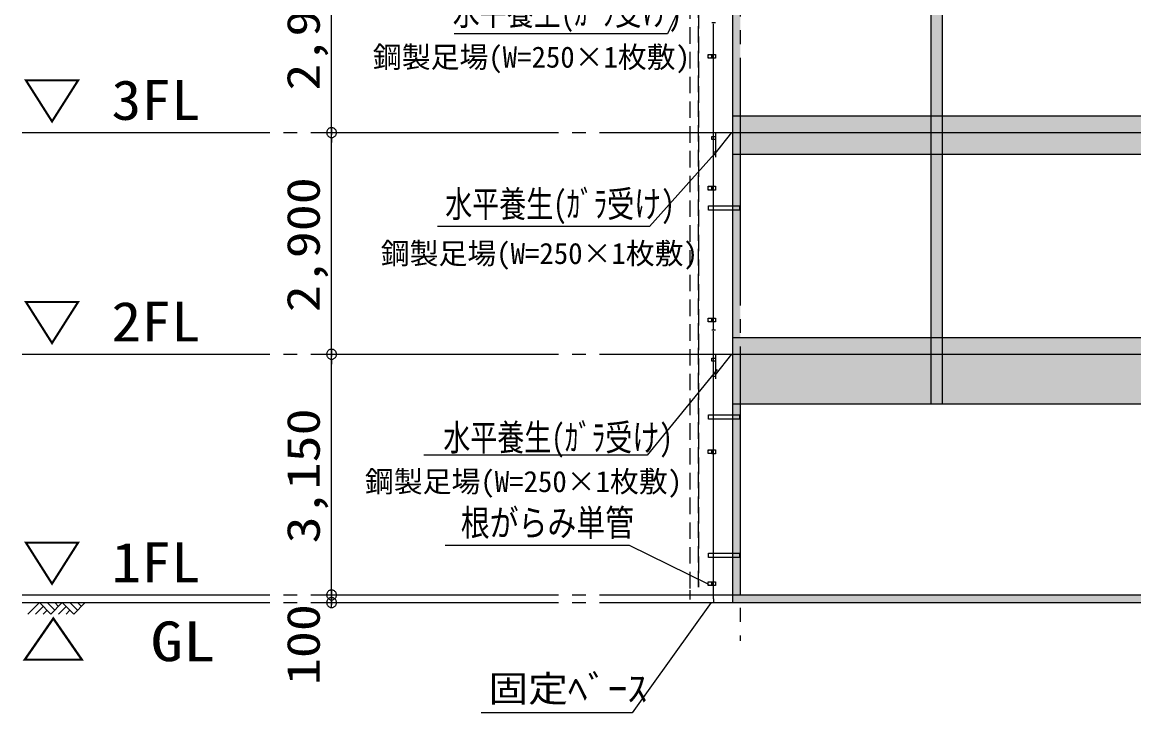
# Model space of a CAD drawing. Units: millimetres, scale not verified. Extents: x -36086 to 36581, y -25429 to 25491.
# Drawn here: x -11659 to 2895, y -8020 to 1016 of the extents above; entities that cross this region are included whole.
import ezdxf
from ezdxf.enums import TextEntityAlignment as Align

# ---------------------------------------------------------------- set-up
doc = ezdxf.new("R2010")
doc.units = ezdxf.units.MM
doc.header["$LTSCALE"] = 180
doc.linetypes.add('DASHED1', pattern=[1.8, 1.2, -0.6])
doc.linetypes.add('LONG_CHAIN', pattern=[21, 18, -1, 1, -1])
for name, color, linetype in [('0-0_基準芯', 7, 'Continuous'), ('0-1_外形線', 4, 'Continuous'), ('0-2_50', 7, 'Continuous'), ('0-4_単管', 5, 'Continuous'), ('0-7_ジャッキ', 6, 'Continuous'), ('0-8_ブラケット', 6, 'Continuous'), ('0-9_ネット', 3, 'DASHED1'), ('0-E_仮囲', 7, 'Continuous'), ('0-F_クランプ', 2, 'DASHED1'), ('1-6_寸法_SNP', 7, 'Continuous'), ('1-7_0', 7, 'Continuous')]:
    doc.layers.add(name, color=color, linetype=linetype)
doc.styles.add('ＭＳ ゴシック', font='')
doc.styles.get('ＭＳ ゴシック').set_extended_font_data('MS Gothic')

# ---------------------------------------------------------------- blocks, each defined once
blk = doc.blocks.new('_DOT')
at = {"layer": '1-7_0'}
blk.add_line((-0.5, 0), (-1, 0), dxfattribs=at)
for points in [[(0.502, -0.032), (0.496, 0.063), (0.484, 0.124), (0.465, 0.184), (0.438, 0.241), (0.405, 0.294), (0.364, 0.342), (0.319, 0.385), (0.268, 0.422), (0.213, 0.452), (0.155, 0.476), (0.094, 0.491), (0.031, 0.499), (-0.031, 0.499), (-0.094, 0.491), (-0.155, 0.476), (-0.213, 0.452), (-0.268, 0.422), (-0.319, 0.385), (-0.364, 0.342), (-0.405, 0.294), (-0.438, 0.241), (-0.465, 0.184), (-0.484, 0.124), (-0.502, 0.032), (-0.5, 0), (0, 0)], [(-0.502, 0.032), (-0.496, -0.063), (-0.484, -0.124), (-0.465, -0.184), (-0.438, -0.241), (-0.405, -0.294), (-0.364, -0.342), (-0.319, -0.385), (-0.268, -0.422), (-0.213, -0.452), (-0.155, -0.476), (-0.094, -0.491), (-0.031, -0.499), (0.031, -0.499), (0.094, -0.491), (0.155, -0.476), (0.213, -0.452), (0.268, -0.422), (0.319, -0.385), (0.364, -0.342), (0.405, -0.294), (0.438, -0.241), (0.465, -0.184), (0.484, -0.124), (0.502, -0.032), (0.5, 0), (0, 0)]]:
    blk.add_lwpolyline(points, close=True, dxfattribs=at)

msp = doc.modelspace()

# ---------------------------------------------------------------- linework, layer by layer
at = {"layer": '0-0_基準芯', "linetype": 'LONG_CHAIN'}
for p, q in [((-2258.7, 15671.4), (-2258.7, -7078.6)), ((-11658.7, -428.6), (21641.3, -428.6)), ((-11658.7, -3328.6), (21641.3, -3328.6)), ((-11658.7, -6478.6), (21641.3, -6478.6)), ((-11658.7, -6578.6), (21641.3, -6578.6))]:
    msp.add_line(p, q, dxfattribs=at)
at = {"layer": '0-0_基準芯'}
for p, q in [((-11583.7, -6728.6), (-11433.7, -6578.6)), ((-11483.7, -6728.6), (-11383.7, -6628.6)), ((-11433.7, -6578.6), (-11283.7, -6728.6)), ((-11383.7, -6728.6), (-11333.7, -6678.6)), ((-11333.7, -6578.6), (-11233.7, -6678.6)), ((-11283.7, -6728.6), (-11133.7, -6578.6)), ((-11233.7, -6578.6), (-11183.7, -6628.6)), ((-11183.7, -6728.6), (-11083.7, -6628.6)), ((-11133.7, -6578.6), (-10983.7, -6728.6)), ((-11083.7, -6728.6), (-11033.7, -6678.6)), ((-11033.7, -6578.6), (-10933.7, -6678.6)), ((-10983.7, -6728.6), (-10833.7, -6578.6)), ((-10933.7, -6578.6), (-10883.7, -6628.6))]:
    msp.add_line(p, q, dxfattribs=at)
at = {"layer": '0-1_外形線'}
for p, q in [((241.3, -3978.6), (241.3, 7941.4)), ((391.3, -3978.6), (391.3, 7941.4)), ((-2358.7, 2471.4), (-2358.7, -428.6)), ((-2358.7, -208.6), (11441.3, -208.6)), ((-2358.7, -428.6), (11441.3, -428.6)), ((-2358.7, -428.6), (-2358.7, -3328.6)), ((-2358.7, -428.6), (11441.3, -428.6)), ((-2358.7, -708.6), (11441.3, -708.6)), ((-2358.7, -3108.6), (11441.3, -3108.6)), ((-2358.7, -3328.6), (11441.3, -3328.6)), ((-2358.7, -3328.6), (-2358.7, -6578.6)), ((-2358.7, -3328.6), (11441.3, -3328.6)), ((-2258.7, -6478.6), (8741.3, -6478.6)), ((-2358.7, -6578.6), (11441.3, -6578.6))]:
    msp.add_line(p, q, dxfattribs=at)
msp.add_lwpolyline([(-2358.7, -3978.6), (11441.3, -3978.6), (14355.2, -3978.6)], dxfattribs=at)
at = {"layer": '0-1_外形線', "color": 9}
for points in [[(-2258.7, 8621.4), (-2358.7, -6578.6), (-2358.7, 8621.4)], [(-2258.7, 8621.4), (-2258.7, -3978.6), (-2358.7, -6578.6)], [(-2258.7, -3978.6), (-2258.7, 8621.4), (-2258.7, -3108.6)], [(391.3, 7941.4), (241.3, -3978.6), (241.3, 7941.4)], [(241.3, -3978.6), (391.3, 7941.4), (391.3, -3978.6)], [(8641.3, -208.6), (-2358.7, -708.6), (-2358.7, -208.6)], [(-2358.7, -708.6), (8641.3, -208.6), (8641.3, -708.6)], [(-2258.7, -3978.6), (391.3, -3108.6), (391.3, -3978.6)], [(-2258.7, -3978.6), (-2258.7, -3108.6), (391.3, -3108.6)], [(8641.3, -3108.6), (391.3, -3978.6), (391.3, -3108.6)], [(391.3, -3978.6), (8641.3, -3108.6), (8641.3, -3978.6)], [(-2358.7, -6578.6), (-2258.7, -3978.6), (-2258.7, -6578.6)], [(15238.5, -6478.6), (-2258.7, -6578.6), (-2258.7, -6478.6)], [(-2258.7, -6578.6), (15238.5, -6478.6), (15238.5, -6578.6)]]:
    msp.add_solid(points, dxfattribs=at)
at = {"layer": '0-2_50'}
for points in [[(-2558.1, 2257.7), (-3212.1, 862.4), (-6002.6, 862.4)], [(-2522.2, -623.2), (-3446.8, -1655.1), (-6220.5, -1655.1)], [(-2558.9, -3527.4), (-3476.3, -4647.6), (-6402.4, -4647.6)], [(-2676, -6338.5), (-3706.3, -5829.3), (-6122.3, -5829.3)], [(-2640.4, -6575.4), (-3670.8, -8020.2), (-5648.6, -8020.2)]]:
    msp.add_lwpolyline(points, dxfattribs=at)
at = {"layer": '0-4_単管'}
for p, q in [((-2581.5, 1009.9), (-2630.1, 1009.9)), ((-2581.5, 1009.9), (-2630.1, 1009.9)), ((-2581.5, 1009.9), (-2630.1, 1009.9)), ((-2581.5, 1009.9), (-2630.1, 1009.9)), ((-2581.5, 1009.9), (-2630.1, 1009.9)), ((-2581.5, 1009.9), (-2630.1, 1009.9)), ((-2581.5, 1009.9), (-2630.1, 1009.9)), ((-2605.8, -3002.6), (-2605.8, 997.4)), ((-2605.8, -3002.6), (-2605.8, 997.4)), ((-2605.8, -3002.6), (-2605.8, 997.4)), ((-2605.8, -3002.6), (-2605.8, 997.4)), ((-2605.8, -3002.6), (-2605.8, 997.4)), ((-2605.8, -3002.6), (-2605.8, 997.4)), ((-2605.8, -3002.6), (-2605.8, 997.4)), ((-2581.5, -3015.1), (-2630.1, -3015.1)), ((-2581.5, -3015.1), (-2630.1, -3015.1)), ((-2581.5, -3015.1), (-2630.1, -3015.1)), ((-2581.5, -3015.1), (-2630.1, -3015.1)), ((-2581.5, -3015.1), (-2630.1, -3015.1)), ((-2581.5, -3015.1), (-2630.1, -3015.1)), ((-2581.5, -3015.1), (-2630.1, -3015.1)), ((-2605.8, -6527.6), (-2605.8, -3027.6)), ((-2605.8, -6527.6), (-2605.8, -3027.6)), ((-2605.8, -6527.6), (-2605.8, -3027.6)), ((-2605.8, -6527.6), (-2605.8, -3027.6)), ((-2605.8, -6527.6), (-2605.8, -3027.6)), ((-2605.8, -6527.6), (-2605.8, -3027.6)), ((-2605.8, -6527.6), (-2605.8, -3027.6))]:
    msp.add_line(p, q, dxfattribs=at)
for points in [[(-2678.7, 594.3), (-2630.1, 594.3), (-2630.1, 545.7), (-2678.7, 545.7)], [(-2678.7, 594.3), (-2630.1, 594.3), (-2630.1, 545.7), (-2678.7, 545.7)], [(-2678.7, 594.3), (-2630.1, 594.3), (-2630.1, 545.7), (-2678.7, 545.7)], [(-2630.1, 595), (-2581.5, 595), (-2581.5, 545), (-2630.1, 545)], [(-2630.1, 595), (-2581.5, 595), (-2581.5, 545), (-2630.1, 545)], [(-2630.1, 595), (-2581.5, 595), (-2581.5, 545), (-2630.1, 545)], [(-2678.7, -1130.7), (-2630.1, -1130.7), (-2630.1, -1179.3), (-2678.7, -1179.3)], [(-2678.7, -1130.7), (-2630.1, -1130.7), (-2630.1, -1179.3), (-2678.7, -1179.3)], [(-2678.7, -1130.7), (-2630.1, -1130.7), (-2630.1, -1179.3), (-2678.7, -1179.3)], [(-2630.1, -1130), (-2581.5, -1130), (-2581.5, -1180), (-2630.1, -1180)], [(-2630.1, -1130), (-2581.5, -1130), (-2581.5, -1180), (-2630.1, -1180)], [(-2630.1, -1130), (-2581.5, -1130), (-2581.5, -1180), (-2630.1, -1180)], [(-2678.7, -2855.7), (-2630.1, -2855.7), (-2630.1, -2904.3), (-2678.7, -2904.3)], [(-2678.7, -2855.7), (-2630.1, -2855.7), (-2630.1, -2904.3), (-2678.7, -2904.3)], [(-2678.7, -2855.7), (-2630.1, -2855.7), (-2630.1, -2904.3), (-2678.7, -2904.3)], [(-2630.1, -2855), (-2581.5, -2855), (-2581.5, -2905), (-2630.1, -2905)], [(-2630.1, -2855), (-2581.5, -2855), (-2581.5, -2905), (-2630.1, -2905)], [(-2630.1, -2855), (-2581.5, -2855), (-2581.5, -2905), (-2630.1, -2905)], [(-2678.7, -4580.7), (-2630.1, -4580.7), (-2630.1, -4629.3), (-2678.7, -4629.3)], [(-2678.7, -4580.7), (-2630.1, -4580.7), (-2630.1, -4629.3), (-2678.7, -4629.3)], [(-2678.7, -4580.7), (-2630.1, -4580.7), (-2630.1, -4629.3), (-2678.7, -4629.3)], [(-2630.1, -4580), (-2581.5, -4580), (-2581.5, -4630), (-2630.1, -4630)], [(-2630.1, -4580), (-2581.5, -4580), (-2581.5, -4630), (-2630.1, -4630)], [(-2630.1, -4580), (-2581.5, -4580), (-2581.5, -4630), (-2630.1, -4630)], [(-2678.7, -6305.7), (-2630.1, -6305.7), (-2630.1, -6354.3), (-2678.7, -6354.3)], [(-2678.7, -6305.7), (-2630.1, -6305.7), (-2630.1, -6354.3), (-2678.7, -6354.3)], [(-2678.7, -6305.7), (-2630.1, -6305.7), (-2630.1, -6354.3), (-2678.7, -6354.3)], [(-2630.1, -6305), (-2581.5, -6305), (-2581.5, -6355), (-2630.1, -6355)], [(-2630.1, -6305), (-2581.5, -6305), (-2581.5, -6355), (-2630.1, -6355)], [(-2630.1, -6305), (-2581.5, -6305), (-2581.5, -6355), (-2630.1, -6355)]]:
    msp.add_lwpolyline(points, close=True, dxfattribs=at)
for centre in [(-2654.4, 570), (-2654.4, 570), (-2654.4, 570), (-2654.4, -1155), (-2654.4, -1155), (-2654.4, -1155), (-2654.4, -2880), (-2654.4, -2880), (-2654.4, -2880), (-2654.4, -4605), (-2654.4, -4605), (-2654.4, -4605), (-2654.4, -6330), (-2654.4, -6330), (-2654.4, -6330)]:
    msp.add_circle(centre, 24.3, dxfattribs=at)
at = {"layer": '0-7_ジャッキ'}
for p, q in [((-2605.8, -6527.6), (-2605.8, -6578.6)), ((-2675.8, -6578.6), (-2535.8, -6578.6))]:
    msp.add_line(p, q, dxfattribs=at)
at = {"layer": '0-8_ブラケット'}
for p, q in [((-2605.8, -428.6), (-2305.8, -428.6)), ((-2605.8, -428.6), (-2305.8, -428.6)), ((-2605.8, -428.6), (-2305.8, -428.6)), ((-2605.8, -428.6), (-2305.8, -428.6)), ((-2605.8, -428.6), (-2305.8, -428.6)), ((-2605.8, -428.6), (-2305.8, -428.6)), ((-2605.8, -428.6), (-2305.8, -428.6)), ((-2581.3, -698.6), (-2365.8, -428.6)), ((-2581.3, -428.6), (-2581.3, -748.6)), ((-2581.3, -698.6), (-2365.8, -428.6)), ((-2581.3, -428.6), (-2581.3, -748.6)), ((-2581.3, -698.6), (-2365.8, -428.6)), ((-2581.3, -428.6), (-2581.3, -748.6)), ((-2581.3, -698.6), (-2365.8, -428.6)), ((-2581.3, -428.6), (-2581.3, -748.6)), ((-2581.3, -698.6), (-2365.8, -428.6)), ((-2581.3, -428.6), (-2581.3, -748.6)), ((-2581.3, -698.6), (-2365.8, -428.6)), ((-2581.3, -428.6), (-2581.3, -748.6)), ((-2581.3, -698.6), (-2365.8, -428.6)), ((-2581.3, -428.6), (-2581.3, -748.6)), ((-2605.8, -3328.6), (-2305.8, -3328.6)), ((-2605.8, -3328.6), (-2305.8, -3328.6)), ((-2605.8, -3328.6), (-2305.8, -3328.6)), ((-2605.8, -3328.6), (-2305.8, -3328.6)), ((-2605.8, -3328.6), (-2305.8, -3328.6)), ((-2605.8, -3328.6), (-2305.8, -3328.6)), ((-2605.8, -3328.6), (-2305.8, -3328.6)), ((-2581.3, -3598.6), (-2365.8, -3328.6)), ((-2581.3, -3328.6), (-2581.3, -3648.6)), ((-2581.3, -3598.6), (-2365.8, -3328.6)), ((-2581.3, -3328.6), (-2581.3, -3648.6)), ((-2581.3, -3598.6), (-2365.8, -3328.6)), ((-2581.3, -3328.6), (-2581.3, -3648.6)), ((-2581.3, -3598.6), (-2365.8, -3328.6)), ((-2581.3, -3328.6), (-2581.3, -3648.6)), ((-2581.3, -3598.6), (-2365.8, -3328.6)), ((-2581.3, -3328.6), (-2581.3, -3648.6)), ((-2581.3, -3598.6), (-2365.8, -3328.6)), ((-2581.3, -3328.6), (-2581.3, -3648.6)), ((-2581.3, -3598.6), (-2365.8, -3328.6)), ((-2581.3, -3328.6), (-2581.3, -3648.6))]:
    msp.add_line(p, q, dxfattribs=at)
for points in [[(-2630.3, -518.6), (-2630.3, -478.6), (-2581.3, -478.6), (-2581.3, -518.6)], [(-2630.3, -518.6), (-2630.3, -478.6), (-2581.3, -478.6), (-2581.3, -518.6)], [(-2630.3, -518.6), (-2630.3, -478.6), (-2581.3, -478.6), (-2581.3, -518.6)], [(-2630.3, -518.6), (-2630.3, -478.6), (-2581.3, -478.6), (-2581.3, -518.6)], [(-2630.3, -518.6), (-2630.3, -478.6), (-2581.3, -478.6), (-2581.3, -518.6)], [(-2630.3, -518.6), (-2630.3, -478.6), (-2581.3, -478.6), (-2581.3, -518.6)], [(-2630.3, -518.6), (-2630.3, -478.6), (-2581.3, -478.6), (-2581.3, -518.6)], [(-2605.8, -718.6), (-2605.8, -678.6), (-2581.3, -678.6), (-2581.3, -718.6)], [(-2605.8, -718.6), (-2605.8, -678.6), (-2581.3, -678.6), (-2581.3, -718.6)], [(-2605.8, -718.6), (-2605.8, -678.6), (-2581.3, -678.6), (-2581.3, -718.6)], [(-2605.8, -718.6), (-2605.8, -678.6), (-2581.3, -678.6), (-2581.3, -718.6)], [(-2605.8, -718.6), (-2605.8, -678.6), (-2581.3, -678.6), (-2581.3, -718.6)], [(-2605.8, -718.6), (-2605.8, -678.6), (-2581.3, -678.6), (-2581.3, -718.6)], [(-2605.8, -718.6), (-2605.8, -678.6), (-2581.3, -678.6), (-2581.3, -718.6)], [(-2630.3, -3418.6), (-2630.3, -3378.6), (-2581.3, -3378.6), (-2581.3, -3418.6)], [(-2630.3, -3418.6), (-2630.3, -3378.6), (-2581.3, -3378.6), (-2581.3, -3418.6)], [(-2630.3, -3418.6), (-2630.3, -3378.6), (-2581.3, -3378.6), (-2581.3, -3418.6)], [(-2630.3, -3418.6), (-2630.3, -3378.6), (-2581.3, -3378.6), (-2581.3, -3418.6)], [(-2630.3, -3418.6), (-2630.3, -3378.6), (-2581.3, -3378.6), (-2581.3, -3418.6)], [(-2630.3, -3418.6), (-2630.3, -3378.6), (-2581.3, -3378.6), (-2581.3, -3418.6)], [(-2630.3, -3418.6), (-2630.3, -3378.6), (-2581.3, -3378.6), (-2581.3, -3418.6)], [(-2605.8, -3618.6), (-2605.8, -3578.6), (-2581.3, -3578.6), (-2581.3, -3618.6)], [(-2605.8, -3618.6), (-2605.8, -3578.6), (-2581.3, -3578.6), (-2581.3, -3618.6)], [(-2605.8, -3618.6), (-2605.8, -3578.6), (-2581.3, -3578.6), (-2581.3, -3618.6)], [(-2605.8, -3618.6), (-2605.8, -3578.6), (-2581.3, -3578.6), (-2581.3, -3618.6)], [(-2605.8, -3618.6), (-2605.8, -3578.6), (-2581.3, -3578.6), (-2581.3, -3618.6)], [(-2605.8, -3618.6), (-2605.8, -3578.6), (-2581.3, -3578.6), (-2581.3, -3618.6)], [(-2605.8, -3618.6), (-2605.8, -3578.6), (-2581.3, -3578.6), (-2581.3, -3618.6)]]:
    msp.add_lwpolyline(points, close=True, dxfattribs=at)
at = {"layer": '0-9_ネット'}
for p, q in [((-2805.8, 10871.4), (-2805.8, -6378.6)), ((-2805.8, 10871.4), (-2805.8, -6305)), ((-2805.8, -6378.6), (-2805.8, 10871.4))]:
    msp.add_line(p, q, dxfattribs=at)
at = {"layer": '0-E_仮囲'}
for points in [[(-2672, -1388.3), (-2268.5, -1388.3), (-2268.5, -1442.6), (-2672, -1442.6)], [(-2672, -4123.6), (-2268.5, -4123.6), (-2268.5, -4177.9), (-2672, -4177.9)], [(-2672, -5932.6), (-2268.5, -5932.6), (-2268.5, -5986.9), (-2672, -5986.9)]]:
    msp.add_lwpolyline(points, close=True, dxfattribs=at)
at = {"layer": '0-F_クランプ'}
for p, q in [((-2915.7, 10995.6), (-2915.7, -6537.6)), ((-2919.2, -6417.5), (-2919.2, -6529.1))]:
    msp.add_line(p, q, dxfattribs=at)
at = {"layer": '1-6_寸法_SNP'}
for p, q in [((-7608.7, -428.6), (-7608.7, 2471.4)), ((-7608.7, -3328.6), (-7608.7, -428.6)), ((-7608.7, -6478.6), (-7608.7, -3328.6)), ((-7608.7, -6578.6), (-7608.7, -6478.6))]:
    msp.add_line(p, q, dxfattribs=at)

# ---------------------------------------------------------------- block references
at = {"layer": '1-6_寸法_SNP', "xscale": 129.6, "yscale": 129.6}
for p, rotation in [((-7608.7, -428.6), 270), ((-7608.7, -428.6), 90), ((-7608.7, -3328.6), 270), ((-7608.7, -3328.6), 90), ((-7608.7, -6478.6), 270), ((-7608.7, -6478.6), 90), ((-7608.7, -6578.6), 270)]:
    msp.add_blockref('_DOT', p, dxfattribs=dict(at, rotation=rotation))

# ---------------------------------------------------------------- texts
at = {"layer": '0-0_基準芯', "style": 'ＭＳ ゴシック'}
for s, height, width, p in [('▽ 3FL', 519.9, 1.1, (-11658.7, -417.6)), ('▽ 2FL', 519.9, 1.1, (-11658.7, -3317.6)), ('▽ 1FL', 519.9, 1.1, (-11658.7, -6467.6)), ('△  GL', 519.5, 1.2, (-11676.9, -7501))]:
    msp.add_text(s, height=height, dxfattribs=dict(at, width=width)).set_placement(p, align=Align.BOTTOM_LEFT)
at = {"layer": '0-2_50', "style": 'ＭＳ ゴシック'}
for s, height, width, p in [('水平養生(ｶﾞﾗ受け)', 345.7, 0.75, (-6022.5, 874.1)), ('水平養生(ｶﾞﾗ受け)', 345.7, 0.75, (-6121.1, -1639.2)), ('水平養生(ｶﾞﾗ受け)', 345.7, 0.75, (-6145.7, -4694.6)), ('根がらみ単管', 346.4, 0.8, (-5916.2, -5810.4)), ('固定ﾍﾞｰｽ', 346.4, 1.1, (-5554.4, -7981.4))]:
    msp.add_text(s, height=height, dxfattribs=dict(at, width=width)).set_placement(p, align=Align.BOTTOM_LEFT)
for p in [(-7068.2, 338.9), (-6964.4, -2230.9), (-7172, -5216)]:
    msp.add_text('鋼製足場(W=250×1枚敷)', height=277.1, dxfattribs=at).set_placement(p, align=Align.BOTTOM_LEFT)
at = {"layer": '1-6_寸法_SNP', "style": 'ＭＳ ゴシック', "width": 1.2}
for s, p in [('2,900', (-7633, 121.4)), ('2,900', (-7633, -2778.6)), ('3,150', (-7633, -5803.6)), ('100', (-7633, -7658.6))]:
    msp.add_text(s, height=432.8, rotation=90, dxfattribs=at).set_placement(p, align=Align.BOTTOM_LEFT)

doc.saveas('drawing.dxf')
